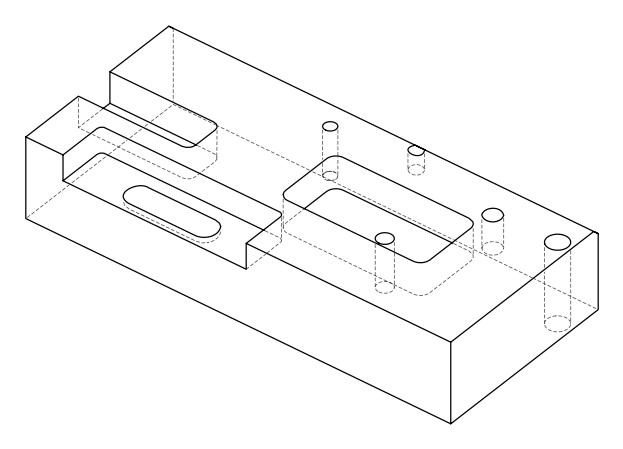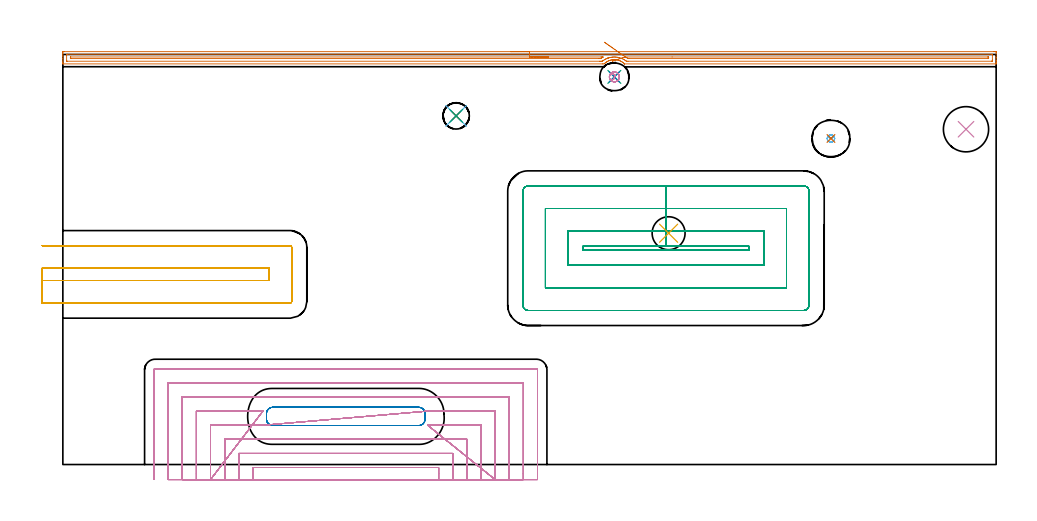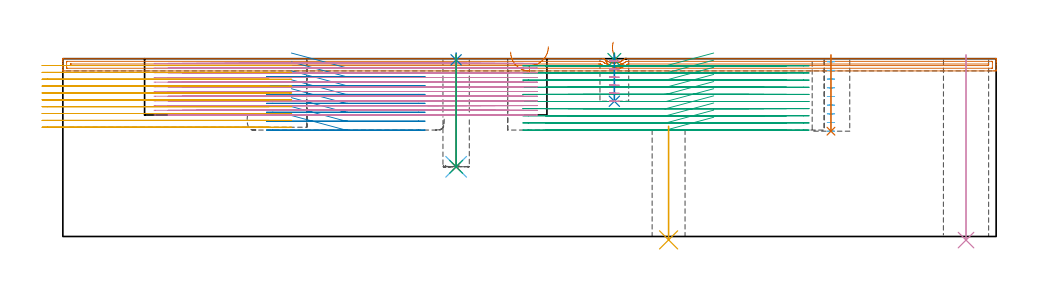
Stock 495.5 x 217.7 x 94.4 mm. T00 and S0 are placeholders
(PLAN: 16 operations, 13 tool changes, 143.3 min)
(1 AREA_MILL | FG_CHAMFER_SURFACE | UGT0205_001 | 12.12 min | 10467 mm3)
(2 MILL_RECTANGULAR_POCKET | POCKET_RECTANGULAR_STRAIGHT | UGT0201_095 | Follow Part, ap 5, ae 75% | 3.91 min | 110844 mm3)
(3 MILL_RECTANGULAR_POCKET_1 | POCKET_RECTANGULAR_STRAIGHT_1 | NXT0201_012 | Follow Part, ap 4, ae 75% | 25.67 min | 519017 mm3)
(4 MILL_SLOT | SLOT_PARTIAL_RECTANGULAR | NXT0201_013 | Follow Part, ap 2.5, ae 75% | 86.78 min | 268726 mm3)
(5 MILL_SLOT_1 | SLOT_PARTIAL_RECTANGULAR_1 | NXT0201_012 | Follow Part, ap 4, ae 75% | 11.85 min | 218023 mm3)
(6 MILL_BLIND_HOLE_FROM_SOLID_MATERIAL | STEP1POCKET | NXT0201_012 | Spiral | 0.67 min | 11964 mm3)
(7 BORE_BLIND_HOLE | STEP1POCKET | UGT0332_076 | 0.16 min | 0 mm3)
(8 SPOT_DRILL | STEP1POCKET_1 | NXT0321_9005460120000 | 0.03 min | 51 mm3)
(9 SPOT_DRILL_1 | STEP1POCKET_2 | NXT0321_9005460120000 | 0.03 min | 16 mm3)
(10 INDEXABLE_INSERT_DRILL_THROUGH_HOLE_FROM_SOLID | STEP1HOLE | NXT0302_019 | 0.39 min | 42599 mm3)
(11 INDEXABLE_INSERT_DRILL_THROUGH_HOLE_FROM_SOLID_1 | STEP1HOLE_1 | NXT0302_006 | 0.25 min | 13569 mm3)
(12 DRILL_BLIND_HOLE_INTO_CENTER | STEP1POCKET_1 | UGT0301_480 | 0.24 min | 3131 mm3)
(13 DRILL_TO_ENLARGE_BLIND_HOLE | STEP1POCKET_1 | UGT0301_374 | 0.24 min | 4434 mm3)
(14 DRILL_BLIND_HOLE_INTO_CENTER_1 | STEP1POCKET_2 | NXT0301_128 | 0.1 min | 2421 mm3)
(15 BORE_BLIND_HOLE_1 | STEP1POCKET_1 | UGT0332_064 | 0.24 min | 1223 mm3)
(16 MILL_ROUGH_BLIND_HOLE_CONTOUR | STEP1POCKET_2 | NXT0201_013 | Spiral | 0.64 min | 1708 mm3)
(TOOL UGT0205_001 | Chamfer Mill 20 x 3 x 45 deg. | D20 FL50 Z2)
(TOOL UGT0201_095 | End mill 20 mm | D20 R3 FL38 Z4)
(TOOL NXT0201_012 | ENDMILL 16mm [2P460-1600-NA 1630] | D16 FL38 Z6)
(TOOL NXT0201_013 | ENDMILL 10mm | D10 FL30 Z4)
(TOOL UGT0332_076 | 19.75 mm Rough Boring Bar | D19.75)
(TOOL NXT0321_9005460120000 | NC Spot Drill, 142deg, 12mm, Carbide, Uncoated | D12 PA142 FL30 Z2)
(TOOL NXT0302_019 | Index. Insert Drill 24mm [880-D2400L25-05] | D24 PA176 FL120 Z2)
(TOOL NXT0302_006 | Index. Insert Drill 17.5mm [880-D1750L25-05] | D17.5 PA176 FL88 Z2)
(TOOL UGT0301_480 | Carbide Drill 8.5 mm | D8.5 PA118 FL75 Z2)
(TOOL UGT0301_374 | Twist Drill Flat Bottom 13 mm | D13 PA180 FL101 Z2)
(TOOL NXT0301_128 | Carbide Drill 12mm [861.1-1200-036A1-GP GC34] | D12 PA150 FL37.4 Z2)
(TOOL UGT0332_064 | 14 mm Boring Bar Slip Fit | D14)
(OP 1 AREA_MILL)
G17 G21 G94 G90
T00 M6
G54
G17 G0 G90 X237.75 Y219.2 S1061 M3
G43 Z104.4 H0
Z97.9
G94 G1 X237.788 Z97.028 F250.
X237.902 Z96.164
X238.091 Z95.312
X238.353 Z94.48
X238.687 Z93.674
X239.09 Z92.9
X239.558 Z92.164
X240.09 Z91.472
X240.679 Z90.829
X241.322 Z90.24
X242.014 Z89.708
X242.75 Z89.24
X243.524 Z88.837
X244.33 Z88.503
X245.162 Z88.241
X246.014 Z88.052
X246.878 Z87.938
X247.75 Z87.9
X494.296
X494.876 Y219.199 Z87.901
X495.45 Y219.194 Z87.904
X495.492 Y219.191 Z87.906
X495.5 Y218.622 Z88.475
Y215.95 Z91.145
Y214.521 Z92.575
Y214.169 Z92.926
Y213.464 Z93.636
Y213.158 Z93.942
Y212.753 Z94.339
X495.49 Y212.703 Z94.388
X495.323 Y212.7 Z94.4
X298.248
X298.228 Y212.699 Z94.399
X298.223 Y212.701 Z94.397
X298.219 Y212.702 Z94.396
X297.788 Y213.086 Z94.011
X297.335 Y213.456 Z93.643
X297.186 Y213.565 Z93.534
X296.819 Y213.802 Z93.298
X296.441 Y214.02 Z93.079
X295.998 Y214.237 Z92.859
X295.739 Y214.351 Z92.746
X295.566 Y214.426 Z92.669
X295.516 Y214.448 Z92.648
X295.088 Y214.592 Z92.506
X294.655 Y214.713 Z92.385
X294.209 Y214.81 Z92.289
X293.761 Y214.877 Z92.215
X293.315 Y214.926 Z92.17
X293.249 Y214.931 Z92.167
X293.152 Y214.935 Z92.158
X293.132 Y214.937 Z92.157
X293.045 Y214.941 Z92.154
X292.962 Y214.945 Z92.155
X292.885 Y214.947 Z92.152
X292.883
X292.874 Y214.945 Z92.148
X292.756 Y214.948 Z92.152
X292.606 Y214.941 Z92.155
X292.542 Y214.937 Z92.153
X292.517 Y214.936 Z92.156
X292.476 Y214.933 Z92.154
X292.43 Y214.934 Z92.161
X292.421
X292.19 Y214.915 Z92.182
X291.991 Y214.897 Z92.197
X291.974 Y214.896 Z92.199
X291.848 Y214.879 Z92.219
X291.767 Y214.868 Z92.231
X291.527 Y214.835 Z92.265
X291.081 Y214.744 Z92.353
X290.907 Y214.7 Z92.4
X290.632 Y214.626 Z92.472
X290.188 Y214.487 Z92.612
X290.085 Y214.45 Z92.649
X289.686 Y214.277 Z92.819
X289.294 Y214.09 Z93.007
X288.848 Y213.838 Z93.26
X288.441 Y213.584 Z93.516
X288.412 Y213.565 Z93.534
X288.05 Y213.278 Z93.819
X287.947 Y213.198 Z93.9
X287.523 Y212.833 Z94.264
X287.507 Y212.82 Z94.277
X287.376 Y212.704 Z94.39
X286.629 Y212.7 Z94.4
X0.177
X0.01 Y212.703 Z94.388
X0.007 Y212.751 Z94.341
X0. Y213.158 Z93.941
Y213.464 Z93.636
Y214.169 Z92.926
Y215.412 Z91.685
Y216.841 Z90.255
Y217.462 Z89.634
Y218.353 Z88.744
X0.002 Y218.622 Z88.475
X0.008 Y219.191 Z87.905
X0.05 Y219.194 Z87.903
X0.624 Y219.2 Z87.9
X247.75
Y217.786 Z89.314
X493.143 Y217.785 Z89.315
X493.253 Y217.783 Z89.317
X493.469 Y217.779 Z89.321
X493.491 Y217.769 Z89.331
X493.494 Y217.758 Z89.342
X493.497 Y217.731 Z89.369
X493.5 Y217.321 Z89.779
X493.499 Y214.651 Z92.449
X493.492 Y214.169 Z92.931
X493.49 Y214.125 Z92.975
X493.308 Y214.118 Z92.982
X493.198 Y214.115 Z92.985
X493.143 Y214.114 Z92.986
X493.089
X300.035 Y214.115 Z92.985
X299.189 Y214.121 Z92.979
X299.142 Y214.148 Z92.952
X299.11 Y214.169 Z92.931
X298.619 Y214.541 Z92.559
X298.248 Y214.785 Z92.315
X297.789 Y215.06 Z92.04
X297.354 Y215.286 Z91.814
X296.916 Y215.496 Z91.604
X296.46 Y215.689 Z91.411
X295.668 Y215.95 Z91.15
X295.566 Y215.979 Z91.121
X295.526 Y215.99 Z91.11
X295.036 Y216.103 Z90.997
X294.673 Y216.179 Z90.921
X294.399 Y216.223 Z90.877
X293.779 Y216.302 Z90.798
X293.391 Y216.336 Z90.764
X292.885 Y216.356 Z90.744
X292.485 Y216.349 Z90.751
X291.991 Y216.317 Z90.783
X291.653 Y216.287 Z90.813
X291.098 Y216.209 Z90.891
X290.879 Y216.168 Z90.932
X290.572 Y216.106 Z90.994
X290.204 Y216.022 Z91.078
X290.146 Y216.007 Z91.093
X289.932 Y215.95 Z91.15
X289.456 Y215.805 Z91.295
X289.416 Y215.792 Z91.308
X289.368 Y215.776 Z91.324
X289.31 Y215.753 Z91.347
X288.816 Y215.552 Z91.548
X288.416 Y215.371 Z91.729
X288.205 Y215.27 Z91.83
X287.81 Y215.06 Z92.04
X287.625 Y214.957 Z92.143
X287.585 Y214.934 Z92.166
X287.523 Y214.895 Z92.205
X287.079 Y214.611 Z92.489
X286.629 Y214.277 Z92.823
X286.566 Y214.232 Z92.868
X286.478 Y214.169 Z92.931
X285.786 Y214.119 Z92.981
X285.735 Y214.117 Z92.983
X284.896 Y214.114 Z92.986
X2.356 Y214.115 Z92.985
X2.247 Y214.117 Z92.983
X2.03 Y214.121 Z92.979
X2.009 Y214.131 Z92.969
X2.006 Y214.142 Z92.958
X2.003 Y214.169 Z92.931
X2. Y214.579 Z92.521
X2.001 Y217.249 Z89.851
X2.008 Y217.731 Z89.369
X2.01 Y217.775 Z89.325
X2.192 Y217.782 Z89.318
X2.301 Y217.785 Z89.315
X2.357 Y217.786 Z89.314
X2.411
X247.75
Y216.372 Z90.728
X285.735 Y216.371 Z90.729
X286.207
X286.399 Y216.368 Z90.732
X286.629 Y216.364 Z90.736
X286.876 Y216.348 Z90.752
X286.717 Y216.255 Z90.845
X286.468 Y216.111 Z90.989
X286.195 Y215.95 Z91.15
X285.911 Y215.775 Z91.325
X285.55 Y215.545 Z91.555
X285.498 Y215.535 Z91.565
X285.261 Y215.532 Z91.568
X284.841 Y215.53 Z91.57
X284.37 Y215.529 Z91.571
X4.622
X4.199 Y215.531 Z91.569
X4.058 Y215.533 Z91.567
X4.016 Y215.535 Z91.565
X4.01 Y215.62 Z91.48
X4.004 Y215.752 Z91.348
X4.001 Y215.95 Z91.15
Y216.147 Z90.953
X4.008 Y216.346 Z90.754
X4.01 Y216.366 Z90.734
X4.016 Y216.368 Z90.732
X4.04 Y216.37 Z90.73
X4.093 Y216.371 Z90.729
X4.199 Y216.372 Z90.728
X247.75
X248.622 Z90.767
X249.486 Z90.88
X250.338 Z91.069
X251.17 Z91.332
X251.976 Z91.665
X252.75 Z92.068
X253.486 Z92.537
X254.178 Z93.068
X254.821 Z93.657
X255.41 Z94.301
X255.942 Z94.993
X256.41 Z95.728
X256.813 Z96.502
X257.147 Z97.308
X257.409 Z98.14
X257.598 Z98.992
X257.712 Z99.857
X257.75 Z100.728
G0 X292.21 Y214.374 Z103.148
G1 X292.01 Y214.313 Z102.301
X291.882 Y214.274 Z101.439
X291.825 Y214.256 Z100.568
X291.842 Y214.261 Z99.696
X291.931 Y214.289 Z98.829
X292.092 Y214.338 Z97.973
X292.324 Y214.409 Z97.135
X292.625 Y214.502 Z96.321
X292.992 Y214.615 Z95.538
X293.423 Y214.747 Z94.791
X293.915 Y214.898 Z94.087
X294.464 Y215.067 Z93.43
X295.065 Y215.251 Z92.825
X295.714 Y215.451 Z92.278
X296.407 Y215.664 Z91.792
X297.137 Y215.888 Z91.371
X297.9 Y216.122 Z91.018
X298.689 Y216.364 Z90.736
X298.695 Y216.366 Z90.734
X298.721 Y216.369 Z90.731
X298.777 Y216.371 Z90.729
X323.462 Y216.372 Z90.728
X490.879 Y216.371 Z90.729
X491.301 Y216.369 Z90.731
X491.441 Y216.367 Z90.733
X491.484 Y216.365 Z90.735
X491.49 Y216.28 Z90.82
X491.495 Y216.148 Z90.952
X491.499 Y215.95 Z91.15
Y215.753 Z91.347
X491.492 Y215.554 Z91.546
X491.49 Y215.534 Z91.566
X491.484 Y215.532 Z91.568
X491.46 Y215.53 Z91.57
X491.407 Y215.529 Z91.571
X491.301
X300.458
X300.247 Y215.53 Z91.57
X300.142 Y215.533 Z91.567
X300.091 Y215.535 Z91.565
X300.035 Y215.558 Z91.542
X299.401 Y215.95 Z91.15
X299.142 Y216.103 Z90.997
X298.785 Y216.305 Z90.795
X298.74 Y216.33 Z90.77
X298.716 Y216.345 Z90.755
X298.689 Y216.364 Z90.736
X298.055 Y216.81 Z90.334
X297.395 Y217.274 Z90.002
X296.714 Y217.752 Z89.741
X296.017 Y218.242 Z89.554
X295.309 Y218.739 Z89.441
X294.596 Y219.24 Z89.405
X293.883 Y219.742 Z89.445
X293.175 Y220.239 Z89.56
X292.479 Y220.728 Z89.75
X291.798 Y221.206 Z90.014
X291.139 Y221.669 Z90.35
X290.507 Y222.114 Z90.754
X289.905 Y222.536 Z91.224
X289.34 Y222.934 Z91.756
X288.815 Y223.303 Z92.347
X288.333 Y223.641 Z92.991
X287.9 Y223.945 Z93.684
X287.517 Y224.214 Z94.421
G0 Z104.4
M5
M2
(OP 2 MILL_RECTANGULAR_POCKET)
G17 G21 G94 G90
T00 M6
G54
G17 G0 G90 X121.323 Y20.7 S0 M3
G43 Z104.4 H0
Z97.4
G94 G1 X150.2 Z89.662 F250.
X188.9 F500.
G3 X192.3 Y24.1 R3.4
G1 Y27.
G3 X188.9 Y30.4 R3.4
G1 X111.5
G3 X108.1 Y27. R3.4
G1 Y24.1
G3 X111.5 Y20.7 R3.4
G1 X150.2
X151.2
G0 X121.323 Z92.662
G1 X150.2 Z84.925 F250.
X188.9 F500.
G3 X192.3 Y24.1 R3.4
G1 Y27.
G3 X188.9 Y30.4 R3.4
G1 X111.5
G3 X108.1 Y27. R3.4
G1 Y24.1
G3 X111.5 Y20.7 R3.4
G1 X150.2
X151.2
G0 X121.323 Z87.925
G1 X150.2 Z80.187 F250.
X188.9 F500.
G3 X192.3 Y24.1 R3.4
G1 Y27.
G3 X188.9 Y30.4 R3.4
G1 X111.5
G3 X108.1 Y27. R3.4
G1 Y24.1
G3 X111.5 Y20.7 R3.4
G1 X150.2
X151.2
G0 X121.323 Z83.187
G1 X150.2 Z75.45 F250.
X188.9 F500.
G3 X192.3 Y24.1 R3.4
G1 Y27.
G3 X188.9 Y30.4 R3.4
G1 X111.5
G3 X108.1 Y27. R3.4
G1 Y24.1
G3 X111.5 Y20.7 R3.4
G1 X150.2
X151.2
G0 X121.323 Z78.45
G1 X150.2 Z70.712 F250.
X188.9 F500.
G3 X192.3 Y24.1 R3.4
G1 Y27.
G3 X188.9 Y30.4 R3.4
G1 X111.5
G3 X108.1 Y27. R3.4
G1 Y24.1
G3 X111.5 Y20.7 R3.4
G1 X150.2
X151.2
G0 X121.323 Z73.712
G1 X150.2 Z65.975 F250.
X188.9 F500.
G3 X192.3 Y24.1 R3.4
G1 Y27.
G3 X188.9 Y30.4 R3.4
G1 X111.5
G3 X108.1 Y27. R3.4
G1 Y24.1
G3 X111.5 Y20.7 R3.4
G1 X150.2
X151.2
G0 X121.323 Z68.975
G1 X150.2 Z61.237 F250.
X188.9 F500.
G3 X192.3 Y24.1 R3.4
G1 Y27.
G3 X188.9 Y30.4 R3.4
G1 X111.5
G3 X108.1 Y27. R3.4
G1 Y24.1
G3 X111.5 Y20.7 R3.4
G1 X150.2
X151.2
G0 X121.323 Z64.237
G1 X150.2 Z56.5 F250.
X188.9 F500.
G3 X192.3 Y24.1 R3.4
G1 Y27.
G3 X188.9 Y30.4 R3.4
G1 X111.5
G3 X108.1 Y27. R3.4
G1 Y24.1
G3 X111.5 Y20.7 R3.4
G1 X150.2
X151.2
G0 Z104.4
M5
M2
(OP 3 MILL_RECTANGULAR_POCKET_1)
G17 G21 G94 G90
T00 M6
G54
G17 G0 G90 X345.541 Y115.9 S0 M3
G43 Z104.4 H1
Z97.4
G94 G1 X320.2 Z90.61 F250.
X276.2 F500.
Y113.8
X364.2
Y115.9
X320.2
Y123.9
X268.2
Y105.8
X372.2
Y123.9
X320.2
Y135.9
X256.2
Y93.8
X384.2
Y135.9
X320.2
Y147.9
X247.1
G3 X244.2 Y145. R2.9
G1 Y84.7
G3 X247.1 Y81.8 R2.9
G1 X393.3
G3 X396.2 Y84.7 R2.9
G1 Y145.
G3 X393.3 Y147.9 R2.9
G1 X320.2
X319.2
G0 X345.541 Y115.9 Z93.61
G1 X320.2 Z86.82 F250.
X276.2 F500.
Y113.8
X364.2
Y115.9
X320.2
Y123.9
X268.2
Y105.8
X372.2
Y123.9
X320.2
Y135.9
X256.2
Y93.8
X384.2
Y135.9
X320.2
Y147.9
X247.1
G3 X244.2 Y145. R2.9
G1 Y84.7
G3 X247.1 Y81.8 R2.9
G1 X393.3
G3 X396.2 Y84.7 R2.9
G1 Y145.
G3 X393.3 Y147.9 R2.9
G1 X320.2
X319.2
G0 X345.541 Y115.9 Z89.82
G1 X320.2 Z83.03 F250.
X276.2 F500.
Y113.8
X364.2
Y115.9
X320.2
Y123.9
X268.2
Y105.8
X372.2
Y123.9
X320.2
Y135.9
X256.2
Y93.8
X384.2
Y135.9
X320.2
Y147.9
X247.1
G3 X244.2 Y145. R2.9
G1 Y84.7
G3 X247.1 Y81.8 R2.9
G1 X393.3
G3 X396.2 Y84.7 R2.9
G1 Y145.
G3 X393.3 Y147.9 R2.9
G1 X320.2
X319.2
G0 X345.541 Y115.9 Z86.03
G1 X320.2 Z79.24 F250.
X276.2 F500.
Y113.8
X364.2
Y115.9
X320.2
Y123.9
X268.2
Y105.8
X372.2
Y123.9
X320.2
Y135.9
X256.2
Y93.8
X384.2
Y135.9
X320.2
Y147.9
X247.1
G3 X244.2 Y145. R2.9
G1 Y84.7
G3 X247.1 Y81.8 R2.9
G1 X393.3
G3 X396.2 Y84.7 R2.9
G1 Y145.
G3 X393.3 Y147.9 R2.9
G1 X320.2
X319.2
G0 X345.541 Y115.9 Z82.24
G1 X320.2 Z75.45 F250.
X276.2 F500.
Y113.8
X364.2
Y115.9
X320.2
Y123.9
X268.2
Y105.8
X372.2
Y123.9
X320.2
Y135.9
X256.2
Y93.8
X384.2
Y135.9
X320.2
Y147.9
X247.1
G3 X244.2 Y145. R2.9
G1 Y84.7
G3 X247.1 Y81.8 R2.9
G1 X393.3
G3 X396.2 Y84.7 R2.9
G1 Y145.
G3 X393.3 Y147.9 R2.9
G1 X320.2
X319.2
G0 X345.541 Y115.9 Z78.45
G1 X320.2 Z71.66 F250.
X276.2 F500.
Y113.8
X364.2
Y115.9
X320.2
Y123.9
X268.2
Y105.8
X372.2
Y123.9
X320.2
Y135.9
X256.2
Y93.8
X384.2
Y135.9
X320.2
Y147.9
X247.1
G3 X244.2 Y145. R2.9
G1 Y84.7
G3 X247.1 Y81.8 R2.9
G1 X393.3
G3 X396.2 Y84.7 R2.9
G1 Y145.
G3 X393.3 Y147.9 R2.9
G1 X320.2
X319.2
G0 X345.541 Y115.9 Z74.66
G1 X320.2 Z67.87 F250.
X276.2 F500.
Y113.8
X364.2
Y115.9
X320.2
Y123.9
X268.2
Y105.8
X372.2
Y123.9
X320.2
Y135.9
X256.2
Y93.8
X384.2
Y135.9
X320.2
Y147.9
X247.1
G3 X244.2 Y145. R2.9
G1 Y84.7
G3 X247.1 Y81.8 R2.9
G1 X393.3
G3 X396.2 Y84.7 R2.9
G1 Y145.
G3 X393.3 Y147.9 R2.9
G1 X320.2
X319.2
G0 X345.541 Y115.9 Z70.87
G1 X320.2 Z64.08 F250.
X276.2 F500.
Y113.8
X364.2
Y115.9
X320.2
Y123.9
X268.2
Y105.8
X372.2
Y123.9
X320.2
Y135.9
X256.2
Y93.8
X384.2
Y135.9
X320.2
Y147.9
X247.1
G3 X244.2 Y145. R2.9
G1 Y84.7
G3 X247.1 Y81.8 R2.9
G1 X393.3
G3 X396.2 Y84.7 R2.9
G1 Y145.
G3 X393.3 Y147.9 R2.9
G1 X320.2
X319.2
G0 X345.541 Y115.9 Z67.08
G1 X320.2 Z60.29 F250.
X276.2 F500.
Y113.8
X364.2
Y115.9
X320.2
Y123.9
X268.2
Y105.8
X372.2
Y123.9
X320.2
Y135.9
X256.2
Y93.8
X384.2
Y135.9
X320.2
Y147.9
X247.1
G3 X244.2 Y145. R2.9
G1 Y84.7
G3 X247.1 Y81.8 R2.9
G1 X393.3
G3 X396.2 Y84.7 R2.9
G1 Y145.
G3 X393.3 Y147.9 R2.9
G1 X320.2
X319.2
G0 X345.541 Y115.9 Z63.29
G1 X320.2 Z56.5 F250.
X276.2 F500.
Y113.8
X364.2
Y115.9
X320.2
Y123.9
X268.2
Y105.8
X372.2
Y123.9
X320.2
Y135.9
X256.2
Y93.8
X384.2
Y135.9
X320.2
Y147.9
X247.1
G3 X244.2 Y145. R2.9
G1 Y84.7
G3 X247.1 Y81.8 R2.9
G1 X393.3
G3 X396.2 Y84.7 R2.9
G1 Y145.
G3 X393.3 Y147.9 R2.9
G1 X320.2
X319.2
G0 Z104.4
M5
M2
(OP 4 MILL_SLOT)
G17 G21 G94 G90
T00 M6
G54
G17 G0 G90 X199.5 Y-8. S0 M3
G43 Z104.4 H0
Z91.908
G94 G1 Y-5. F250.
Y-1.6 F500.
X100.9
Y-5.
Y-8. F250.
X207.
Y-5.
Y5.9 F500.
X93.4
Y-5.
Y-8. F250.
X214.5
Y-5.
Y13.4 F500.
X85.9
Y-5.
Y-8. F250.
X222.
Y-5.
Y20.9 F500.
X196.633
X193.633 F250.
X229.5 Y-8. F500.
Y-5. F250.
Y28.4 F500.
X197.155
X194.155 F250.
X106.765 Y20.9 F500.
X103.765 F250.
X78.4 F500.
Y-5.
Y-8. F250.
X106.247 Y28.4 F500.
X103.247 F250.
X70.9 F500.
Y-5.
Y-8. F250.
X237.
Y-5.
Y35.9 F500.
X63.4
Y-5.
Y-8. F250.
X244.5
Y-5.
Y43.4 F500.
X55.9
Y-5.
Y-8. F250.
X252.
Y-5.
Y50.3 F500.
G3 X251.4 Y50.9 R0.6
G1 X49.
G3 X48.4 Y50.3 R0.6
G1 Y-5.
Y-8. F250.
G0 X199.5 Z89.417
G1 Y-5.
Y-1.6 F500.
X100.9
Y-5.
Y-8. F250.
X207.
Y-5.
Y5.9 F500.
X93.4
Y-5.
Y-8. F250.
X214.5
Y-5.
Y13.4 F500.
X85.9
Y-5.
Y-8. F250.
X222.
Y-5.
Y20.9 F500.
X196.633
X193.633 F250.
X229.5 Y-8. F500.
Y-5. F250.
Y28.4 F500.
X197.155
X194.155 F250.
X106.765 Y20.9 F500.
X103.765 F250.
X78.4 F500.
Y-5.
Y-8. F250.
X106.247 Y28.4 F500.
X103.247 F250.
X70.9 F500.
Y-5.
Y-8. F250.
X237.
Y-5.
Y35.9 F500.
X63.4
Y-5.
Y-8. F250.
X244.5
Y-5.
Y43.4 F500.
X55.9
Y-5.
Y-8. F250.
X252.
Y-5.
Y50.3 F500.
G3 X251.4 Y50.9 R0.6
G1 X49.
G3 X48.4 Y50.3 R0.6
G1 Y-5.
Y-8. F250.
G0 X199.5 Z86.925
G1 Y-5.
Y-1.6 F500.
X100.9
Y-5.
Y-8. F250.
X207.
Y-5.
Y5.9 F500.
X93.4
Y-5.
Y-8. F250.
X214.5
Y-5.
Y13.4 F500.
X85.9
Y-5.
Y-8. F250.
X222.
Y-5.
Y20.9 F500.
X196.633
X193.633 F250.
X229.5 Y-8. F500.
Y-5. F250.
Y28.4 F500.
X197.155
X194.155 F250.
X106.765 Y20.9 F500.
X103.765 F250.
X78.4 F500.
Y-5.
Y-8. F250.
X106.247 Y28.4 F500.
X103.247 F250.
X70.9 F500.
Y-5.
Y-8. F250.
X237.
Y-5.
Y35.9 F500.
X63.4
Y-5.
Y-8. F250.
X244.5
Y-5.
Y43.4 F500.
X55.9
Y-5.
Y-8. F250.
X252.
Y-5.
Y50.3 F500.
G3 X251.4 Y50.9 R0.6
G1 X49.
G3 X48.4 Y50.3 R0.6
G1 Y-5.
Y-8. F250.
G0 X199.5 Z84.433
G1 Y-5.
Y-1.6 F500.
X100.9
Y-5.
Y-8. F250.
X207.
Y-5.
Y5.9 F500.
X93.4
Y-5.
Y-8. F250.
X214.5
Y-5.
Y13.4 F500.
X85.9
Y-5.
Y-8. F250.
X222.
Y-5.
Y20.9 F500.
X196.633
X193.633 F250.
X229.5 Y-8. F500.
Y-5. F250.
Y28.4 F500.
X197.155
X194.155 F250.
X106.765 Y20.9 F500.
X103.765 F250.
X78.4 F500.
Y-5.
Y-8. F250.
X106.247 Y28.4 F500.
X103.247 F250.
X70.9 F500.
Y-5.
Y-8. F250.
X237.
Y-5.
Y35.9 F500.
X63.4
Y-5.
Y-8. F250.
X244.5
Y-5.
Y43.4 F500.
X55.9
Y-5.
Y-8. F250.
X252.
Y-5.
Y50.3 F500.
G3 X251.4 Y50.9 R0.6
G1 X49.
G3 X48.4 Y50.3 R0.6
G1 Y-5.
Y-8. F250.
G0 X199.5 Z81.942
G1 Y-5.
Y-1.6 F500.
X100.9
Y-5.
Y-8. F250.
X207.
Y-5.
Y5.9 F500.
X93.4
Y-5.
Y-8. F250.
X214.5
Y-5.
Y13.4 F500.
X85.9
Y-5.
Y-8. F250.
X222.
Y-5.
Y20.9 F500.
X196.633
X193.633 F250.
X229.5 Y-8. F500.
Y-5. F250.
Y28.4 F500.
X197.155
X194.155 F250.
X106.765 Y20.9 F500.
X103.765 F250.
X78.4 F500.
Y-5.
Y-8. F250.
X106.247 Y28.4 F500.
X103.247 F250.
X70.9 F500.
Y-5.
Y-8. F250.
X237.
Y-5.
Y35.9 F500.
X63.4
Y-5.
Y-8. F250.
X244.5
Y-5.
Y43.4 F500.
X55.9
Y-5.
Y-8. F250.
X252.
Y-5.
Y50.3 F500.
G3 X251.4 Y50.9 R0.6
G1 X49.
G3 X48.4 Y50.3 R0.6
G1 Y-5.
Y-8. F250.
G0 X199.5 Z79.45
G1 Y-5.
Y-1.6 F500.
X100.9
Y-5.
Y-8. F250.
X207.
Y-5.
Y5.9 F500.
X93.4
Y-5.
Y-8. F250.
X214.5
Y-5.
Y13.4 F500.
X85.9
Y-5.
Y-8. F250.
X222.
Y-5.
Y20.9 F500.
X196.633
X193.633 F250.
X229.5 Y-8. F500.
Y-5. F250.
Y28.4 F500.
X197.155
X194.155 F250.
X106.765 Y20.9 F500.
X103.765 F250.
X78.4 F500.
Y-5.
Y-8. F250.
X106.247 Y28.4 F500.
X103.247 F250.
X70.9 F500.
Y-5.
Y-8. F250.
X237.
Y-5.
Y35.9 F500.
X63.4
Y-5.
Y-8. F250.
X244.5
Y-5.
Y43.4 F500.
X55.9
Y-5.
Y-8. F250.
X252.
Y-5.
Y50.3 F500.
G3 X251.4 Y50.9 R0.6
G1 X49.
G3 X48.4 Y50.3 R0.6
G1 Y-5.
Y-8. F250.
G0 X199.5 Z76.958
G1 Y-5.
Y-1.6 F500.
X100.9
Y-5.
Y-8. F250.
X207.
Y-5.
Y5.9 F500.
X93.4
Y-5.
Y-8. F250.
X214.5
Y-5.
Y13.4 F500.
X85.9
Y-5.
Y-8. F250.
X222.
Y-5.
Y20.9 F500.
X196.633
X193.633 F250.
X229.5 Y-8. F500.
Y-5. F250.
Y28.4 F500.
X197.155
X194.155 F250.
X106.765 Y20.9 F500.
X103.765 F250.
X78.4 F500.
Y-5.
Y-8. F250.
X106.247 Y28.4 F500.
X103.247 F250.
X70.9 F500.
Y-5.
Y-8. F250.
X237.
Y-5.
Y35.9 F500.
X63.4
Y-5.
Y-8. F250.
X244.5
Y-5.
Y43.4 F500.
X55.9
Y-5.
Y-8. F250.
X252.
Y-5.
Y50.3 F500.
G3 X251.4 Y50.9 R0.6
G1 X49.
G3 X48.4 Y50.3 R0.6
G1 Y-5.
Y-8. F250.
G0 X199.5 Z74.467
G1 Y-5.
Y-1.6 F500.
X100.9
Y-5.
Y-8. F250.
X207.
Y-5.
Y5.9 F500.
X93.4
Y-5.
Y-8. F250.
X214.5
Y-5.
Y13.4 F500.
X85.9
Y-5.
Y-8. F250.
X222.
Y-5.
Y20.9 F500.
X196.633
X193.633 F250.
X229.5 Y-8. F500.
Y-5. F250.
Y28.4 F500.
X197.155
X194.155 F250.
X106.765 Y20.9 F500.
X103.765 F250.
X78.4 F500.
Y-5.
Y-8. F250.
X106.247 Y28.4 F500.
X103.247 F250.
X70.9 F500.
Y-5.
Y-8. F250.
X237.
Y-5.
Y35.9 F500.
X63.4
Y-5.
Y-8. F250.
X244.5
Y-5.
Y43.4 F500.
X55.9
Y-5.
Y-8. F250.
X252.
Y-5.
Y50.3 F500.
G3 X251.4 Y50.9 R0.6
G1 X49.
G3 X48.4 Y50.3 R0.6
G1 Y-5.
Y-8. F250.
G0 X199.5 Z71.975
G1 Y-5.
Y-1.6 F500.
X100.9
Y-5.
Y-8. F250.
X207.
Y-5.
Y5.9 F500.
X93.4
Y-5.
Y-8. F250.
X214.5
Y-5.
Y13.4 F500.
X85.9
Y-5.
Y-8. F250.
X222.
Y-5.
Y20.9 F500.
X196.633
X193.633 F250.
X229.5 Y-8. F500.
Y-5. F250.
Y28.4 F500.
X197.155
X194.155 F250.
X106.765 Y20.9 F500.
X103.765 F250.
X78.4 F500.
Y-5.
Y-8. F250.
X106.247 Y28.4 F500.
X103.247 F250.
X70.9 F500.
Y-5.
Y-8. F250.
X237.
Y-5.
Y35.9 F500.
X63.4
Y-5.
Y-8. F250.
X244.5
Y-5.
Y43.4 F500.
X55.9
Y-5.
Y-8. F250.
X252.
Y-5.
Y50.3 F500.
G3 X251.4 Y50.9 R0.6
G1 X49.
G3 X48.4 Y50.3 R0.6
G1 Y-5.
Y-8. F250.
G0 X199.5 Z69.483
G1 Y-5.
Y-1.6 F500.
X100.9
Y-5.
Y-8. F250.
X207.
Y-5.
Y5.9 F500.
X93.4
Y-5.
Y-8. F250.
X214.5
Y-5.
Y13.4 F500.
X85.9
Y-5.
Y-8. F250.
X222.
Y-5.
Y20.9 F500.
X196.633
X193.633 F250.
X229.5 Y-8. F500.
Y-5. F250.
Y28.4 F500.
X197.155
X194.155 F250.
X106.765 Y20.9 F500.
X103.765 F250.
X78.4 F500.
Y-5.
Y-8. F250.
X106.247 Y28.4 F500.
X103.247 F250.
X70.9 F500.
Y-5.
Y-8. F250.
X237.
Y-5.
Y35.9 F500.
X63.4
Y-5.
Y-8. F250.
X244.5
Y-5.
Y43.4 F500.
X55.9
Y-5.
Y-8. F250.
X252.
Y-5.
Y50.3 F500.
G3 X251.4 Y50.9 R0.6
G1 X49.
G3 X48.4 Y50.3 R0.6
G1 Y-5.
Y-8. F250.
G0 X199.5 Z66.992
G1 Y-5.
Y-1.6 F500.
X100.9
Y-5.
Y-8. F250.
X207.
Y-5.
Y5.9 F500.
X93.4
Y-5.
Y-8. F250.
X214.5
Y-5.
Y13.4 F500.
X85.9
Y-5.
Y-8. F250.
X222.
Y-5.
Y20.9 F500.
X196.633
X193.633 F250.
X229.5 Y-8. F500.
Y-5. F250.
Y28.4 F500.
X197.155
X194.155 F250.
X106.765 Y20.9 F500.
X103.765 F250.
X78.4 F500.
Y-5.
Y-8. F250.
X106.247 Y28.4 F500.
X103.247 F250.
X70.9 F500.
Y-5.
Y-8. F250.
X237.
Y-5.
Y35.9 F500.
X63.4
Y-5.
Y-8. F250.
X244.5
Y-5.
Y43.4 F500.
X55.9
Y-5.
Y-8. F250.
X252.
Y-5.
Y50.3 F500.
G3 X251.4 Y50.9 R0.6
G1 X49.
G3 X48.4 Y50.3 R0.6
G1 Y-5.
Y-8. F250.
G0 X199.5 Z64.5
G1 Y-5.
Y-1.6 F500.
X100.9
Y-5.
Y-8. F250.
X207.
Y-5.
Y5.9 F500.
X93.4
Y-5.
Y-8. F250.
X214.5
Y-5.
Y13.4 F500.
X85.9
Y-5.
Y-8. F250.
X222.
Y-5.
Y20.9 F500.
X196.633
X193.633 F250.
X229.5 Y-8. F500.
Y-5. F250.
Y28.4 F500.
X197.155
X194.155 F250.
X106.765 Y20.9 F500.
X103.765 F250.
X78.4 F500.
Y-5.
Y-8. F250.
X106.247 Y28.4 F500.
X103.247 F250.
X70.9 F500.
Y-5.
Y-8. F250.
X237.
Y-5.
Y35.9 F500.
X63.4
Y-5.
Y-8. F250.
X244.5
Y-5.
Y43.4 F500.
X55.9
Y-5.
Y-8. F250.
X252.
Y-5.
Y50.3 F500.
G3 X251.4 Y50.9 R0.6
G1 X49.
G3 X48.4 Y50.3 R0.6
G1 Y-5.
Y-8. F250.
G0 Z104.4
M5
M2
(OP 5 MILL_SLOT_1)
G17 G21 G94 G90
T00 M6
G54
G17 G0 G90 X-11. Y97.7 S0 M3
G43 Z104.4 H1
Z90.76
G94 G1 X-8. F250.
X109.5 F500.
Y104.2
X-8.
X-11. F250.
Y85.7
X-8.
X120.6 F500.
G3 X121.5 Y86.6 R0.9
G1 Y115.3
G3 X120.6 Y116.2 R0.9
G1 X-8.
X-11. F250.
G0 Y97.7 Z87.12
G1 X-8.
X109.5 F500.
Y104.2
X-8.
X-11. F250.
Y85.7
X-8.
X120.6 F500.
G3 X121.5 Y86.6 R0.9
G1 Y115.3
G3 X120.6 Y116.2 R0.9
G1 X-8.
X-11. F250.
G0 Y97.7 Z83.48
G1 X-8.
X109.5 F500.
Y104.2
X-8.
X-11. F250.
Y85.7
X-8.
X120.6 F500.
G3 X121.5 Y86.6 R0.9
G1 Y115.3
G3 X120.6 Y116.2 R0.9
G1 X-8.
X-11. F250.
G0 Y97.7 Z79.84
G1 X-8.
X109.5 F500.
Y104.2
X-8.
X-11. F250.
Y85.7
X-8.
X120.6 F500.
G3 X121.5 Y86.6 R0.9
G1 Y115.3
G3 X120.6 Y116.2 R0.9
G1 X-8.
X-11. F250.
G0 Y97.7 Z76.2
G1 X-8.
X109.5 F500.
Y104.2
X-8.
X-11. F250.
Y85.7
X-8.
X120.6 F500.
G3 X121.5 Y86.6 R0.9
G1 Y115.3
G3 X120.6 Y116.2 R0.9
G1 X-8.
X-11. F250.
G0 Y97.7 Z72.56
G1 X-8.
X109.5 F500.
Y104.2
X-8.
X-11. F250.
Y85.7
X-8.
X120.6 F500.
G3 X121.5 Y86.6 R0.9
G1 Y115.3
G3 X120.6 Y116.2 R0.9
G1 X-8.
X-11. F250.
G0 Y97.7 Z68.92
G1 X-8.
X109.5 F500.
Y104.2
X-8.
X-11. F250.
Y85.7
X-8.
X120.6 F500.
G3 X121.5 Y86.6 R0.9
G1 Y115.3
G3 X120.6 Y116.2 R0.9
G1 X-8.
X-11. F250.
G0 Y97.7 Z65.28
G1 X-8.
X109.5 F500.
Y104.2
X-8.
X-11. F250.
Y85.7
X-8.
X120.6 F500.
G3 X121.5 Y86.6 R0.9
G1 Y115.3
G3 X120.6 Y116.2 R0.9
G1 X-8.
X-11. F250.
G0 Y97.7 Z61.64
G1 X-8.
X109.5 F500.
Y104.2
X-8.
X-11. F250.
Y85.7
X-8.
X120.6 F500.
G3 X121.5 Y86.6 R0.9
G1 Y115.3
G3 X120.6 Y116.2 R0.9
G1 X-8.
X-11. F250.
G0 Y97.7 Z58.
G1 X-8.
X109.5 F500.
Y104.2
X-8.
X-11. F250.
Y85.7
X-8.
X120.6 F500.
G3 X121.5 Y86.6 R0.9
G1 Y115.3
G3 X120.6 Y116.2 R0.9
G1 X-8.
X-11. F250.
G0 Z104.4
M5
M2
(OP 6 MILL_BLIND_HOLE_FROM_SOLID_MATERIAL)
G17 G21 G94 G90
T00 M6
G54
G17 G0 G90 X407.8 Y173.1 S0 M3
G43 Z104.4 H1
Z92.789
G94 G3 X408.775 Y174.075 R0.975 F250.
X407.8 Y175.05 R0.975
X405.85 Y173.1 R1.95
X407.8 Y175.05 R-1.95
X406.825 Y174.075 R0.975
X407.8 Y173.1 R0.975
G0 Z88.178
G3 X408.775 Y174.075 R0.975
X407.8 Y175.05 R0.975
X405.85 Y173.1 R1.95
X407.8 Y175.05 R-1.95
X406.825 Y174.075 R0.975
X407.8 Y173.1 R0.975
G0 Z83.567
G3 X408.775 Y174.075 R0.975
X407.8 Y175.05 R0.975
X405.85 Y173.1 R1.95
X407.8 Y175.05 R-1.95
X406.825 Y174.075 R0.975
X407.8 Y173.1 R0.975
G0 Z78.956
G3 X408.775 Y174.075 R0.975
X407.8 Y175.05 R0.975
X405.85 Y173.1 R1.95
X407.8 Y175.05 R-1.95
X406.825 Y174.075 R0.975
X407.8 Y173.1 R0.975
G0 Z74.344
G3 X408.775 Y174.075 R0.975
X407.8 Y175.05 R0.975
X405.85 Y173.1 R1.95
X407.8 Y175.05 R-1.95
X406.825 Y174.075 R0.975
X407.8 Y173.1 R0.975
G0 Z69.733
G3 X408.775 Y174.075 R0.975
X407.8 Y175.05 R0.975
X405.85 Y173.1 R1.95
X407.8 Y175.05 R-1.95
X406.825 Y174.075 R0.975
X407.8 Y173.1 R0.975
G0 Z65.122
G3 X408.775 Y174.075 R0.975
X407.8 Y175.05 R0.975
X405.85 Y173.1 R1.95
X407.8 Y175.05 R-1.95
X406.825 Y174.075 R0.975
X407.8 Y173.1 R0.975
G0 Z60.511
G3 X408.775 Y174.075 R0.975
X407.8 Y175.05 R0.975
X405.85 Y173.1 R1.95
X407.8 Y175.05 R-1.95
X406.825 Y174.075 R0.975
X407.8 Y173.1 R0.975
G0 Z55.9
G3 X408.775 Y174.075 R0.975
X407.8 Y175.05 R0.975
X405.85 Y173.1 R1.95
X407.8 Y175.05 R-1.95
X406.825 Y174.075 R0.975
X407.8 Y173.1 R0.975
G0 Z104.4
M5
M2
(OP 7 BORE_BLIND_HOLE)
G17 G21 G94 G90
T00 M6
G54
G17 G0 G90 X407.8 Y173.1 S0 M3
G43 Z104.4 H0
G94 G85 G98 Z55.9 F250. R96.4
G80
M5
M2
(OP 8 SPOT_DRILL)
G17 G21 G94 G90
T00 M6
G54
G17 G0 G90 X208.8 Y185.1 S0 M3
G43 Z104.4 H0
G94 G81 G98 Z93.789 F250. R97.4
G80
M5
M2
(OP 9 SPOT_DRILL_1)
G17 G21 G94 G90
T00 M6
G54
G17 G0 G90 X292.8 Y205.8 S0 M3
G43 Z104.4 H0
G94 G81 G98 Z93.741 F250. R97.4
G80
M5
M2
(OP 10 INDEXABLE_INSERT_DRILL_THROUGH_HOLE_FROM_SOLID)
G17 G21 G94 G90
T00 M6
G54
G17 G0 G90 X479.5 Y178. S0 M3
G43 Z104.4 H1
G94 G81 G98 Z-1.919 F250. R96.4
G80
M5
M2
(OP 11 INDEXABLE_INSERT_DRILL_THROUGH_HOLE_FROM_SOLID_1)
G17 G21 G94 G90
T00 M6
G54
G17 G0 G90 X321.6 Y122.8 S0 M3
G43 Z104.4 H1
G94 G81 G98 Z-1.806 F250. R58.5
G80
M5
M2
(OP 12 DRILL_BLIND_HOLE_INTO_CENTER)
G17 G21 G94 G90
T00 M6
G54
G17 G0 G90 X208.8 Y185.1 S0 M3
G43 Z104.4 H0
G94 G81 G98 Z37. F250. R96.4
G80
M5
M2
(OP 13 DRILL_TO_ENLARGE_BLIND_HOLE)
G17 G21 G94 G90
T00 M6
G54
G17 G0 G90 X208.8 Y185.1 S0 M3
G43 Z104.4 H0
G94 G73 G98 Z37. F250. Q11.48 R96.4
G80
M5
M2
(OP 14 DRILL_BLIND_HOLE_INTO_CENTER_1)
G17 G21 G94 G90
T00 M6
G54
G17 G0 G90 X292.8 Y205.8 S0 M3
G43 Z104.4 H1
G94 G81 G98 Z71.8 F250. R96.4
G80
M5
M2
(OP 15 BORE_BLIND_HOLE_1)
G17 G21 G94 G90
T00 M6
G54
G17 G0 G90 X208.8 Y185.1 S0 M3
G43 Z104.4 H0
G94 G85 G98 Z37. F250. R96.4
G80
M5
M2
(OP 16 MILL_ROUGH_BLIND_HOLE_CONTOUR)
G17 G21 G94 G90
T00 M6
G54
G17 G0 G90 X292.8 Y205.8 S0 M3
G43 Z104.4 H0
Z93.133
G94 G3 X293.25 Y206.295 R0.452 F250.
X292.675 Y207.119 R1.02
X290.845 Y206.949 R1.79
X290.197 Y205.303 R1.655
X293.297 Y203.197 R2.65
X290.197 Y205.303 R-2.65
X291.747 Y204.25 R1.325
X292.8 Y205.8 R1.325
G0 Z88.867
G3 X293.25 Y206.295 R0.452
X292.675 Y207.119 R1.02
X290.845 Y206.949 R1.79
X290.197 Y205.303 R1.655
X293.297 Y203.197 R2.65
X290.197 Y205.303 R-2.65
X291.747 Y204.25 R1.325
X292.8 Y205.8 R1.325
G0 Z84.6
G3 X293.25 Y206.295 R0.452
X292.675 Y207.119 R1.02
X290.845 Y206.949 R1.79
X290.197 Y205.303 R1.655
X293.297 Y203.197 R2.65
X290.197 Y205.303 R-2.65
X291.747 Y204.25 R1.325
X292.8 Y205.8 R1.325
G0 Z80.333
G3 X293.25 Y206.295 R0.452
X292.675 Y207.119 R1.02
X290.845 Y206.949 R1.79
X290.197 Y205.303 R1.655
X293.297 Y203.197 R2.65
X290.197 Y205.303 R-2.65
X291.747 Y204.25 R1.325
X292.8 Y205.8 R1.325
G0 Z76.067
G3 X293.25 Y206.295 R0.452
X292.675 Y207.119 R1.02
X290.845 Y206.949 R1.79
X290.197 Y205.303 R1.655
X293.297 Y203.197 R2.65
X290.197 Y205.303 R-2.65
X291.747 Y204.25 R1.325
X292.8 Y205.8 R1.325
G0 Z71.8
G3 X293.25 Y206.295 R0.452
X292.675 Y207.119 R1.02
X290.845 Y206.949 R1.79
X290.197 Y205.303 R1.655
X293.297 Y203.197 R2.65
X290.197 Y205.303 R-2.65
X291.747 Y204.25 R1.325
X292.8 Y205.8 R1.325
G0 Z104.4
M5
M2
